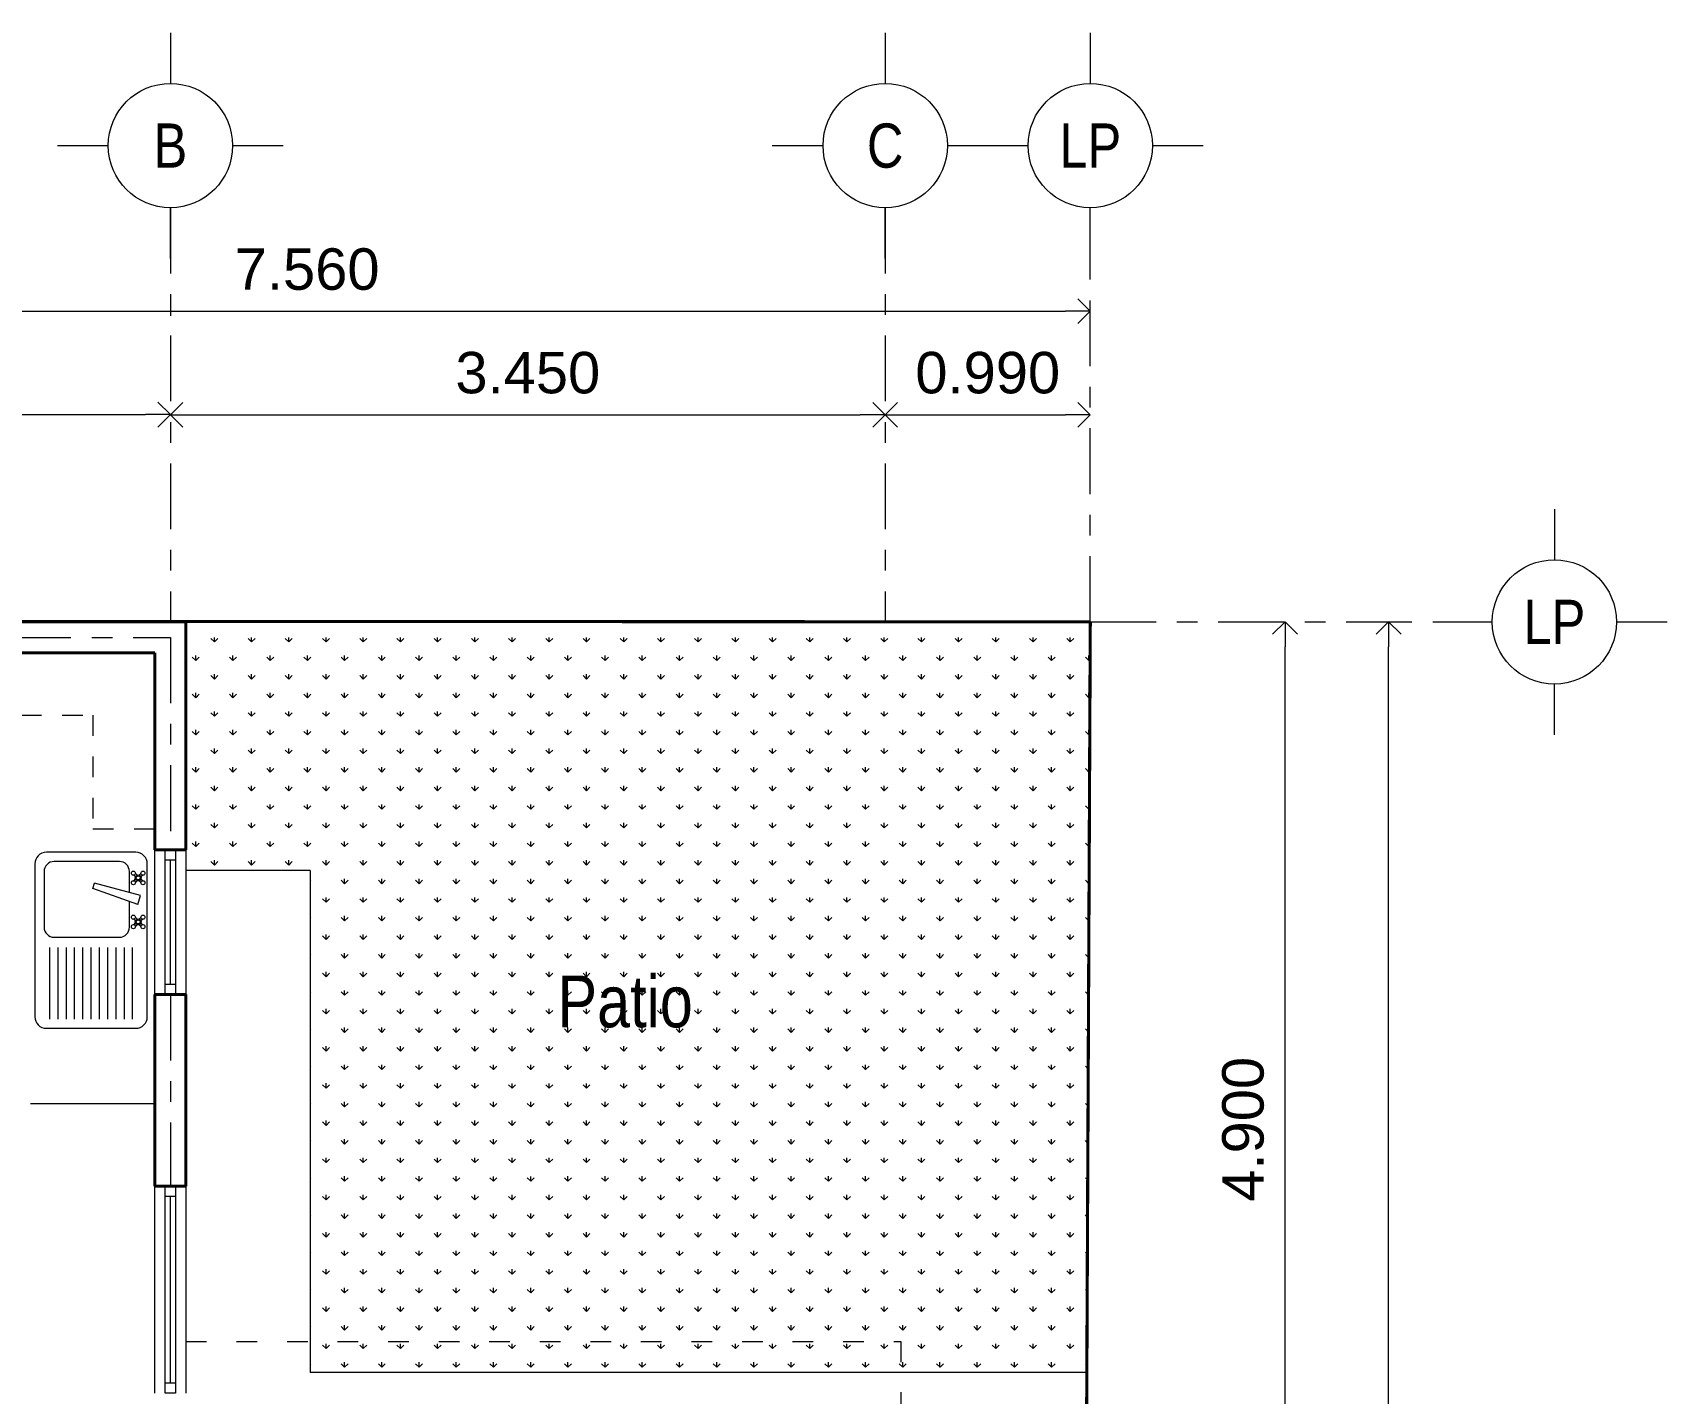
# Model space of a CAD drawing. Header units: millimetres. Extents: x 5 to 43.9, y 4.7 to 24.1.
# Drawn here: x 10.27 to 18.16, y 17.53 to 24.1 of the extents above; entities that cross this region are included whole.
import ezdxf
from ezdxf.enums import TextEntityAlignment as Align

# ---------------------------------------------------------------- set-up
doc = ezdxf.new("R2010")
doc.units = ezdxf.units.MM
for name, pattern in [('ACAD_ISO02W100', [15, 12, -3]), ('ACAD_ISO03W100', [30, 12, -18]), ('ACAD_ISO04W100', [30, 24, -3, 0, -3]), ('ACAD_ISO06W100', [36, 24, -3, 0, -3, 0, -3, 0, -3]), ('CENTER', [50.8, 31.75, -6.35, 6.35, -6.35]), ('CRISTAL', [0.6, 0.2, -0.05, 0, -0.05, 0.2, -0.05, 0, -0.05])]:
    doc.linetypes.add(name, pattern=pattern)
for name, color, linetype, lineweight in [('A-CAMBIO NIVEL', 12, 'Continuous', 15), ('A-COTAS', 55, 'Continuous', 9), ('A-JARDINERIA', 75, 'Continuous', 5), ('A-LINEA EJE', 8, 'CENTER', 5), ('A-MOBILIARIO', 45, 'Continuous', 5), ('A-MOBILIARIO FIJO', 23, 'Continuous', 5), ('A-MUROS', 51, 'Continuous', 40), ('A-POLIGONO', 12, 'ACAD_ISO06W100', 50), ('A-PROYECCIONES', 8, 'ACAD_ISO02W100', 20), ('A-PUERTASVENTANAS', 140, 'Continuous', 9), ('A-SIMB EJES', 1, 'ACAD_ISO04W100', 13), ('A-TEXTOS AREAS', 23, 'Continuous', 5)]:
    doc.layers.add(name, color=color, linetype=linetype, lineweight=lineweight)
doc.styles.add('AGORA-BOLD', font='ARIALN.TTF', dxfattribs={"height": 0.15})
doc.styles.add('ARIAL', font='ARIALN.TTF')
doc.styles.get("Standard").update_dxf_attribs({"font": 'arial.ttf'})
doc.dimstyles.new('UNO-SETENTAYCINCO', dxfattribs={"dimtxt": 0.2, "dimasz": 0.12, "dimexe": 0, "dimexo": 0, "dimgap": 0.1, "dimtad": 1, "dimzin": 0, "dimdsep": 46, "dimtxsty": 'Standard', "dimblk": 'OPEN90', "dimcen": 0.05, "dimclrd": 256, "dimclre": 252, "dimclrt": 256, "dimaunit": 1, "dimadec": 4, "dimazin": 0, "dimtfac": 1, "dimtix": 1, "dimtofl": 0, "dimtmove": 2, "dimatfit": 3, "dimldrblk": 'DOT', "dimfxl": 0, "dimtolj": 1, "dimtzin": 0, "dimlwd": -1, "dimlwe": -1, "dimarcsym": 0})

# ---------------------------------------------------------------- blocks, each defined once
blk = doc.blocks.new('_Open90')
at = {"color": 0, "linetype": 'ByBlock', "lineweight": -2}
for p, q in [((0, 0), (-1, 0)), ((-0.5, 0.5), (0, 0)), ((0, 0), (-0.5, -0.5))]:
    blk.add_line(p, q, dxfattribs=at)
blk = doc.blocks.new('*D97')
at = {"layer": 'A-COTAS', "ltscale": 0.01, "transparency": 16777216}
blk.add_line((8.01, 22.2536), (10.815, 22.2536), dxfattribs=at)
at = {"layer": 'Defpoints', "color": 0, "ltscale": 0.01, "transparency": 16777216}
for p in [(7.89, 22.2536), (10.935, 22.2536), (10.935, 22.2536)]:
    blk.add_point(p, dxfattribs=at)
at = {"layer": 'A-COTAS', "ltscale": 0.01, "transparency": 16777216, "xscale": 0.12, "yscale": 0.12, "zscale": 0.12, "rotation": 180}
blk.add_blockref('_Open90', (7.89, 22.2536), dxfattribs=at)
at = {"layer": 'A-COTAS', "ltscale": 0.01, "transparency": 16777216, "xscale": 0.12, "yscale": 0.12, "zscale": 0.12}
blk.add_blockref('_Open90', (10.935, 22.2536), dxfattribs=at)
at = {"layer": 'A-COTAS', "ltscale": 0.01, "transparency": 16777216, "insert": (9.4125, 22.4558), "char_height": 0.2, "attachment_point": 5}
blk.add_mtext('\\A1;3.045', dxfattribs=at)
blk = doc.blocks.new('_Dot')
at = {"color": 0, "linetype": 'ByBlock', "lineweight": -2}
blk.add_line((-0.5, 0), (-1, 0), dxfattribs=at)
at = {"color": 0, "linetype": 'ByBlock', "const_width": 0.5}
blk.add_lwpolyline([(-0.25, 0, 1), (0.25, 0, 1)], format="xyb", close=True, dxfattribs=at)
blk = doc.blocks.new('*D129')
at = {"layer": 'A-COTAS', "color": 252, "linetype": 'CRISTAL', "ltscale": 0.01, "transparency": 16777216}
blk.add_line((10.935, 22.8299), (10.935, 22.2528), dxfattribs=at)
at = {"layer": 'A-COTAS', "ltscale": 0.01, "transparency": 16777216}
blk.add_line((11.055, 22.2528), (14.265, 22.2528), dxfattribs=at)
at = {"layer": 'Defpoints', "color": 0, "ltscale": 0.01, "transparency": 16777216}
for p in [(10.935, 22.8299), (14.385, 22.2528), (14.385, 22.2528)]:
    blk.add_point(p, dxfattribs=at)
at = {"layer": 'A-COTAS', "ltscale": 0.01, "transparency": 16777216, "xscale": 0.12, "yscale": 0.12, "zscale": 0.12, "rotation": 180}
blk.add_blockref('_Open90', (10.935, 22.2528), dxfattribs=at)
at = {"layer": 'A-COTAS', "ltscale": 0.01, "transparency": 16777216, "xscale": 0.12, "yscale": 0.12, "zscale": 0.12}
blk.add_blockref('_Open90', (14.385, 22.2528), dxfattribs=at)
at = {"layer": 'A-COTAS', "ltscale": 0.01, "transparency": 16777216, "insert": (12.66, 22.455), "char_height": 0.2, "attachment_point": 5}
blk.add_mtext('\\A1;3.450', dxfattribs=at)
blk = doc.blocks.new('*D130')
at = {"layer": 'A-COTAS', "ltscale": 0.01, "transparency": 16777216}
blk.add_line((14.505, 22.2528), (15.255, 22.2528), dxfattribs=at)
at = {"layer": 'Defpoints', "color": 0, "ltscale": 0.01, "transparency": 16777216}
for p in [(14.385, 22.2528), (15.375, 22.2528), (15.375, 22.2528)]:
    blk.add_point(p, dxfattribs=at)
at = {"layer": 'A-COTAS', "ltscale": 0.01, "transparency": 16777216, "xscale": 0.12, "yscale": 0.12, "zscale": 0.12, "rotation": 180}
blk.add_blockref('_Open90', (14.385, 22.2528), dxfattribs=at)
at = {"layer": 'A-COTAS', "ltscale": 0.01, "transparency": 16777216, "xscale": 0.12, "yscale": 0.12, "zscale": 0.12}
blk.add_blockref('_Open90', (15.375, 22.2528), dxfattribs=at)
at = {"layer": 'A-COTAS', "ltscale": 0.01, "transparency": 16777216, "insert": (14.88, 22.455), "char_height": 0.2, "attachment_point": 5}
blk.add_mtext('\\A1;0.990', dxfattribs=at)
blk = doc.blocks.new('*D98')
at = {"layer": 'A-COTAS', "ltscale": 0.01, "transparency": 16777216}
blk.add_line((7.935, 22.7528), (15.255, 22.7528), dxfattribs=at)
at = {"layer": 'Defpoints', "color": 0, "ltscale": 0.01, "transparency": 16777216}
for p in [(7.815, 22.7528), (15.375, 22.7528), (15.375, 22.7528)]:
    blk.add_point(p, dxfattribs=at)
at = {"layer": 'A-COTAS', "ltscale": 0.01, "transparency": 16777216, "xscale": 0.12, "yscale": 0.12, "zscale": 0.12, "rotation": 180}
blk.add_blockref('_Open90', (7.815, 22.7528), dxfattribs=at)
at = {"layer": 'A-COTAS', "ltscale": 0.01, "transparency": 16777216, "xscale": 0.12, "yscale": 0.12, "zscale": 0.12}
blk.add_blockref('_Open90', (15.375, 22.7528), dxfattribs=at)
at = {"layer": 'A-COTAS', "ltscale": 0.01, "transparency": 16777216, "insert": (11.595, 22.955), "char_height": 0.2, "attachment_point": 5}
blk.add_mtext('\\A1;7.560', dxfattribs=at)
blk = doc.blocks.new('*D84')
at = {"layer": 'A-COTAS', "ltscale": 0.01, "transparency": 16777216}
blk.add_line((16.315, 16.4728), (16.315, 21.1328), dxfattribs=at)
at = {"layer": 'Defpoints', "color": 0, "ltscale": 0.01, "transparency": 16777216}
for p in [(16.315, 21.2528), (16.315, 21.2528), (16.315, 16.3528)]:
    blk.add_point(p, dxfattribs=at)
at = {"layer": 'A-COTAS', "ltscale": 0.01, "transparency": 16777216, "xscale": 0.12, "yscale": 0.12, "zscale": 0.12}
for p, rotation in [((16.315, 21.2528), 90), ((16.315, 16.3528), 270)]:
    blk.add_blockref('_Open90', p, dxfattribs=dict(at, rotation=rotation))
at = {"layer": 'A-COTAS', "ltscale": 0.01, "transparency": 16777216, "insert": (16.1129, 18.8028), "char_height": 0.2, "attachment_point": 5, "rotation": 90}
blk.add_mtext('\\A1;4.900', dxfattribs=at)
blk = doc.blocks.new('*D85')
at = {"layer": 'A-COTAS', "ltscale": 0.01, "transparency": 16777216}
blk.add_line((16.815, 8.3728), (16.815, 21.1328), dxfattribs=at)
at = {"layer": 'Defpoints', "color": 0, "ltscale": 0.01, "transparency": 16777216}
for p in [(16.815, 21.2528), (16.815, 21.2528), (16.815, 8.2528)]:
    blk.add_point(p, dxfattribs=at)
at = {"layer": 'A-COTAS', "ltscale": 0.01, "transparency": 16777216, "xscale": 0.12, "yscale": 0.12, "zscale": 0.12}
for p, rotation in [((16.815, 21.2528), 90), ((16.815, 8.2528), 270)]:
    blk.add_blockref('_Open90', p, dxfattribs=dict(at, rotation=rotation))
at = {"layer": 'A-COTAS', "ltscale": 0.01, "transparency": 16777216, "insert": (16.6128, 14.7528), "char_height": 0.2, "attachment_point": 5, "rotation": 90}
blk.add_mtext('\\A1;13.000', dxfattribs=at)
blk = doc.blocks.new('tarja con escurridero')
at = {"layer": 'A-MOBILIARIO FIJO'}
for p, q in [((1361.1556, 1219.3109), (1361.1637, 1219.3028)), ((1361.1556, 1219.2844), (1361.1637, 1219.2926)), ((1361.1639, 1219.3193), (1361.1721, 1219.3111)), ((1361.1639, 1219.2761), (1361.1721, 1219.2842)), ((1361.1904, 1219.3193), (1361.1823, 1219.3111)), ((1361.1904, 1219.2761), (1361.1823, 1219.2842)), ((1361.1988, 1219.3109), (1361.1906, 1219.3028)), ((1361.1988, 1219.2844), (1361.1906, 1219.2926)), ((1361.262, 1219.309), (1361.2018, 1219.0864)), ((1361.3047, 1219.2958), (1361.2285, 1219.0782)), ((1361.3047, 1219.2958), (1361.262, 1219.309)), ((1361.368, 1219.3109), (1361.3761, 1219.3028)), ((1361.368, 1219.2844), (1361.3761, 1219.2926)), ((1361.3764, 1219.3193), (1361.3845, 1219.3111)), ((1361.3764, 1219.2761), (1361.3845, 1219.2842)), ((1361.4029, 1219.3193), (1361.3947, 1219.3111)), ((1361.4029, 1219.2761), (1361.3947, 1219.2842)), ((1361.4112, 1219.3109), (1361.4031, 1219.3028)), ((1361.4112, 1219.2844), (1361.4031, 1219.2926)), ((1361.098, 1219.2069), (1361.098, 1218.892)), ((1361.2476, 1219.2555), (1361.1466, 1219.2555)), ((1361.4151, 1219.2555), (1361.2906, 1219.2555)), ((1361.4637, 1218.892), (1361.4637, 1219.2069)), ((1361.5129, 1219.2694), (1361.8586, 1219.2694)), ((1361.5129, 1219.2294), (1361.8586, 1219.2294)), ((1361.5129, 1219.1894), (1361.8586, 1219.1894)), ((1361.5129, 1219.1494), (1361.8586, 1219.1494)), ((1361.2285, 1219.0782), (1361.2018, 1219.0864)), ((1361.5129, 1219.1094), (1361.8586, 1219.1094)), ((1361.5129, 1219.0694), (1361.8586, 1219.0694)), ((1361.5129, 1219.0294), (1361.8586, 1219.0294)), ((1361.5129, 1218.9894), (1361.8586, 1218.9894)), ((1361.5129, 1218.9494), (1361.8586, 1218.9494)), ((1361.5129, 1218.9094), (1361.8586, 1218.9094)), ((1361.1466, 1218.8434), (1361.4151, 1218.8434)), ((1361.5129, 1218.8694), (1361.8586, 1218.8694))]:
    blk.add_line(p, q, dxfattribs=at)
blk.add_lwpolyline([(1361.0533, 1219.2859), (1361.0533, 1218.8546, 0.414214), (1361.1092, 1218.7987), (1361.8474, 1218.7987, 0.414214), (1361.9033, 1218.8546), (1361.9033, 1219.2859, 0.414214), (1361.8474, 1219.3418), (1361.1092, 1219.3418, 0.414214)], format="xyb", close=True, dxfattribs=at)
for centre, radius in [((1361.1542, 1219.3207), 0.00984), ((1361.1542, 1219.2747), 0.00984), ((1361.1772, 1219.2977), 0.0144), ((1361.1772, 1219.2977), 0.00948), ((1361.2002, 1219.3207), 0.00984), ((1361.2002, 1219.2747), 0.00984), ((1361.3666, 1219.3207), 0.00984), ((1361.3666, 1219.2747), 0.00984), ((1361.3896, 1219.2977), 0.0144), ((1361.3896, 1219.2977), 0.00948), ((1361.4126, 1219.3207), 0.00984), ((1361.4126, 1219.2747), 0.00984)]:
    blk.add_circle(centre, radius, dxfattribs=at)
for centre, start, end in [((1361.1466, 1219.2069), 90, 180), ((1361.4151, 1219.2069), 0, 90), ((1361.1466, 1218.892), 180, 270), ((1361.4151, 1218.892), 270, 0)]:
    blk.add_arc(centre, 0.0486, start, end, dxfattribs=at)
blk = doc.blocks.new('SIMB EJE')
for p, q in [((0, 1.308), (0, 1.014)), ((-0.654, 0.654), (-0.36, 0.654)), ((0.36, 0.654), (0.654, 0.654)), ((0, 0), (0, 0.294))]:
    blk.add_line(p, q)
blk.add_lwpolyline([(0.36, 0.654, 1), (-0.36, 0.654, 1)], format="xyb", close=True)
at = {"linetype": 'ByBlock', "style": 'AGORA-BOLD'}
blk.add_attdef('EJE', text='', height=0.256, dxfattribs=at).set_placement((0.0179, 0.5601), align=Align.MIDDLE_CENTER)

msp = doc.modelspace()

# ---------------------------------------------------------------- hatches: boundary and pattern name
at = {"layer": 'A-JARDINERIA'}
h = msp.add_hatch(dxfattribs=at)
h.set_pattern_fill('GRASS', color=256, scale=0.005)
h.set_pattern_definition([(90, (-1441.05003, -1338.364955), (-0.089802561, 0.089802561), [0.0238125, -0.155792622]), (45, (-1441.05003, -1338.36495), (-0.089802561, 0.089802561), [0.0238125, -0.1031875]), (135, (-1441.05003, -1338.36495), (-0.089802561, -0.089802561), [0.0238125, -0.1031875])])
h.paths.add_polyline_path([(11.01, 21.1777), (11.01, 20.0528), (11.61, 20.0528), (11.61, 17.6278), (15.3583, 17.6276), (15.3747, 21.1776)])

# ---------------------------------------------------------------- linework, layer by layer
at = {"layer": 'A-CAMBIO NIVEL'}
for p, q in [((11.61, 20.0528), (11.01, 20.0528)), ((11.61, 20.0528), (11.61, 17.6278)), ((15.3583, 17.6278), (11.61, 17.6278))]:
    msp.add_line(p, q, dxfattribs=at)
at = {"layer": 'A-LINEA EJE', "ltscale": 0.01}
for p, q in [((10.935, 23.2528), (10.935, 21.2544)), ((14.385, 23.2528), (14.385, 21.2536)), ((15.375, 21.2528), (15.375, 23.2528)), ((15.375, 21.2528), (17.315, 21.2528)), ((5.815, 21.1778), (10.935, 21.1778)), ((10.935, 21.1778), (10.935, 20.1528)), ((10.935, 19.4528), (10.935, 18.5278))]:
    msp.add_line(p, q, dxfattribs=at)
at = {"layer": 'A-MOBILIARIO', "linetype": 'ACAD_ISO03W100', "ltscale": 0.005}
for p, q in [((9.8125, 20.8028), (10.56, 20.8028)), ((10.56, 20.8028), (10.56, 20.2528)), ((10.56, 20.2528), (10.86, 20.2528))]:
    msp.add_line(p, q, dxfattribs=at)
at = {"layer": 'A-MOBILIARIO', "ltscale": 0.5}
msp.add_line((10.26, 18.9278), (10.86, 18.9278), dxfattribs=at)
at = {"layer": 'A-MUROS'}
for p, q in [((7.815, 21.2528), (11.01, 21.2528)), ((11.01, 21.2528), (11.01, 20.1528)), ((7.965, 21.1028), (10.86, 21.1028)), ((10.86, 21.1028), (10.86, 20.1528)), ((11.01, 20.1528), (10.86, 20.1528)), ((10.86, 19.4528), (10.86, 18.5278)), ((11.01, 19.4528), (10.86, 19.4528)), ((11.01, 19.4528), (10.86, 19.4528)), ((11.01, 19.4528), (11.01, 18.5278)), ((11.01, 18.5278), (10.86, 18.5278))]:
    msp.add_line(p, q, dxfattribs=at)
at = {"layer": 'A-POLIGONO', "ltscale": 0.025, "const_width": 0.015}
msp.add_lwpolyline([(7.815, 21.2528, -0.000437), (15.375, 21.2528), (15.315, 8.2528, 0.000171), (7.815, 8.2528, -0.000171)], format="xyb", dxfattribs=at)
at = {"layer": 'A-PROYECCIONES', "linetype": 'ACAD_ISO03W100', "ltscale": 0.008}
msp.add_lwpolyline([(11.01, 17.7778), (11.01, 17.7778), (11.01, 17.7778), (14.46, 17.7778), (14.46, 16.4278)], dxfattribs=at)
at = {"layer": 'A-PUERTASVENTANAS'}
for p, q in [((10.86, 19.4528), (10.86, 20.1528)), ((11.01, 20.1528), (11.01, 19.4528)), ((10.91, 19.5028), (10.91, 20.1028)), ((10.935, 19.5028), (10.935, 20.1028)), ((10.96, 20.1028), (10.96, 19.5028)), ((10.86, 17.5278), (10.86, 18.5278)), ((10.91, 17.5778), (10.91, 18.4778)), ((10.935, 17.5778), (10.935, 18.4778)), ((10.96, 18.4778), (10.96, 17.5778)), ((11.01, 18.5278), (11.01, 17.5278))]:
    msp.add_line(p, q, dxfattribs=at)
for points in [[(10.91, 20.1028), (10.91, 20.1028), (10.91, 20.1528), (10.96, 20.1528), (10.96, 20.1028)], [(10.91, 19.4528), (10.91, 19.4528), (10.91, 19.5028), (10.96, 19.5028), (10.96, 19.4528)], [(10.91, 18.4778), (10.91, 18.4778), (10.91, 18.5278), (10.96, 18.5278), (10.96, 18.4778)], [(10.91, 17.5278), (10.91, 17.5278), (10.91, 17.5778), (10.96, 17.5778), (10.96, 17.5278)]]:
    msp.add_lwpolyline(points, close=True, dxfattribs=at)

# ---------------------------------------------------------------- block references
at = {"layer": 'A-MOBILIARIO FIJO', "rotation": 270}
msp.add_blockref('tarja con escurridero', (-1208.5182, 1381.1936), dxfattribs=at)
at = {"layer": 'A-SIMB EJES'}
ref = msp.add_blockref('SIMB EJE', (10.935, 24.0978), dxfattribs=dict(at, xscale=-0.8333333333331439, yscale=0.8333333333331439, zscale=0.8333333333331439, rotation=180))
ref.add_attrib('EJE', 'B', dxfattribs={"layer": '0', "linetype": 'ByBlock', "height": 0.2133, "style": 'AGORA-BOLD'}).set_placement((10.935, 23.5528), align=Align.MIDDLE_CENTER)
ref = msp.add_blockref('SIMB EJE', (14.385, 24.0978), dxfattribs=dict(at, xscale=-0.8333333333331439, yscale=0.8333333333331439, zscale=0.8333333333331439, rotation=180))
ref.add_attrib('EJE', 'C', dxfattribs={"layer": '0', "linetype": 'ByBlock', "height": 0.2133, "style": 'AGORA-BOLD'}).set_placement((14.385, 23.5528), align=Align.MIDDLE_CENTER)
ref = msp.add_blockref('SIMB EJE', (15.375, 24.0978), dxfattribs=dict(at, xscale=-0.8333333333331439, yscale=0.8333333333331439, zscale=0.8333333333331439, rotation=180))
ref.add_attrib('EJE', 'LP', dxfattribs={"layer": '0', "linetype": 'ByBlock', "height": 0.21333, "style": 'AGORA-BOLD'}).set_placement((15.375, 23.5528), align=Align.MIDDLE_CENTER)
ref = msp.add_blockref('SIMB EJE', (17.615, 21.7978), dxfattribs=dict(at, xscale=-0.8333333333331439, yscale=0.8333333333331439, zscale=0.8333333333331439, rotation=180))
ref.add_attrib('EJE', 'LP', dxfattribs={"layer": '0', "linetype": 'ByBlock', "height": 0.21333, "style": 'AGORA-BOLD'}).set_placement((17.615, 21.2528), align=Align.MIDDLE_CENTER)

# ---------------------------------------------------------------- texts
at = {"layer": 'A-TEXTOS AREAS', "ltscale": 0.3, "style": 'ARIAL'}
msp.add_text('Patio', height=0.25, dxfattribs=at).set_placement((12.8037, 19.2952))

# ---------------------------------------------------------------- dimensions: what is measured, and where the dimension line sits
at = {"layer": 'A-COTAS', "ltscale": 0.01}
for base, p1, p2, picture, middle in [((15.375, 22.7528), (7.815, 22.7528), (15.375, 22.7528), '*D98', (11.595, 22.955)), ((14.385, 22.2528), (10.935, 22.8299), (14.385, 22.2528), '*D129', (12.66, 22.455)), ((10.935, 22.2536), (7.89, 22.2536), (10.935, 22.2536), '*D97', (9.4125, 22.4558)), ((15.375, 22.2528), (14.385, 22.2528), (15.375, 22.2528), '*D130', (14.88, 22.455))]:
    dim = msp.add_linear_dim(base=base, p1=p1, p2=p2, dimstyle='UNO-SETENTAYCINCO', override={"dimdec": 3, "dimfxl": 0.08}, dxfattribs=at)
    dim.commit()
    dim.dimension.update_dxf_attribs({"geometry": picture, "text_midpoint": middle})
for base, p1, p2, picture, middle in [((16.315, 21.2528), (16.315, 16.3528), (16.315, 21.2528), '*D84', (16.1129, 18.8028)), ((16.815, 21.2528), (16.815, 8.2528), (16.815, 21.2528), '*D85', (16.6128, 14.7528))]:
    dim = msp.add_linear_dim(base=base, p1=p1, p2=p2, angle=90, dimstyle='UNO-SETENTAYCINCO', override={"dimdec": 3, "dimfxl": 0.08}, dxfattribs=at)
    dim.commit()
    dim.dimension.update_dxf_attribs({"geometry": picture, "text_midpoint": middle})

doc.saveas('drawing.dxf')
